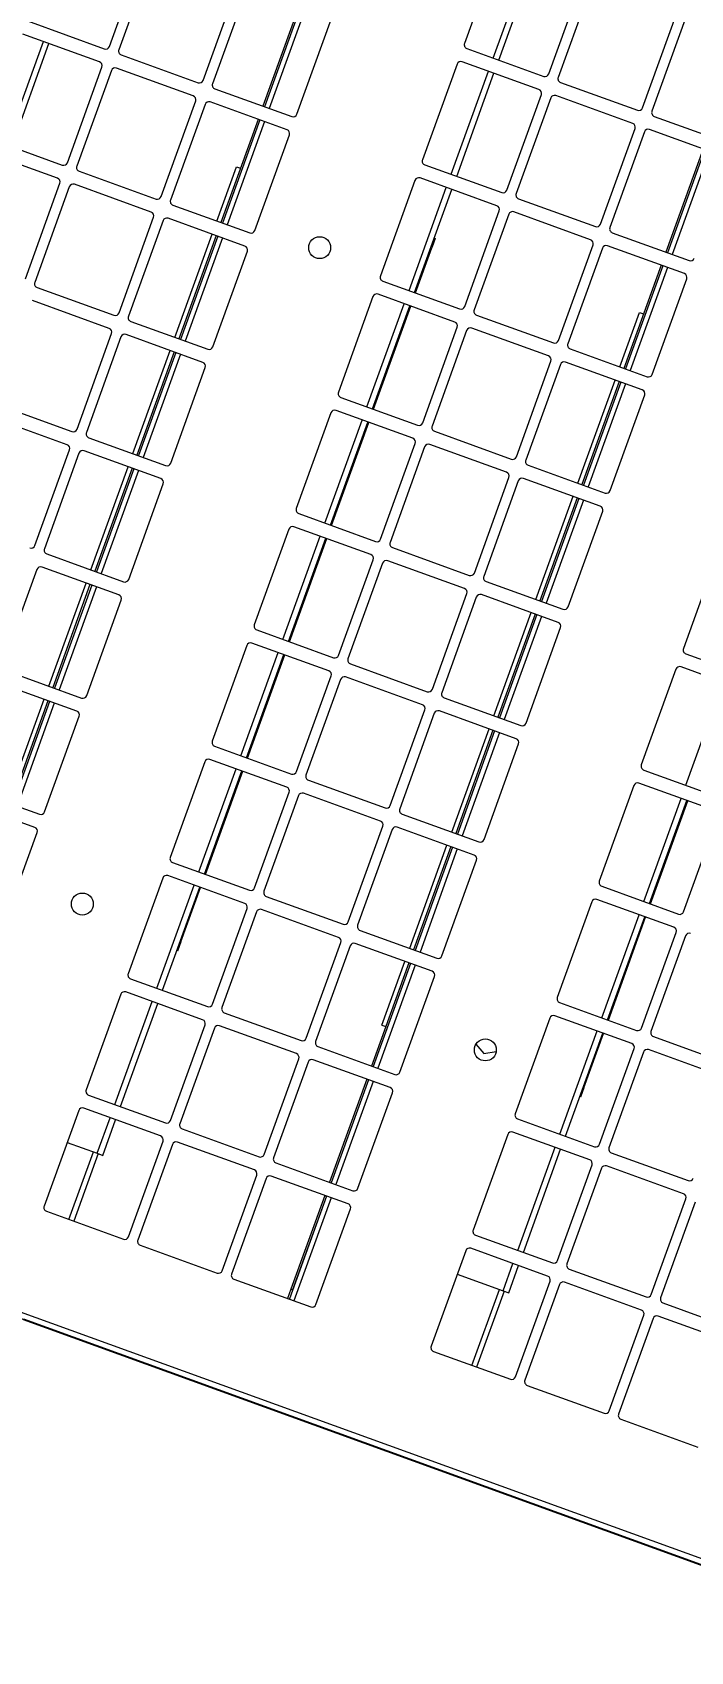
# Model space of a CAD drawing. Header units: metres. Extents: x -17822 to 152406, y -4219 to 19791.
# Drawn here: x 117532.6 to 117565.7, y 5937.8 to 6018.9 of the extents above; entities that cross this region are included whole.
import ezdxf

# ---------------------------------------------------------------- set-up
doc = ezdxf.new("R2010")
doc.units = ezdxf.units.M
doc.header["$LTSCALE"] = 100
doc.header["$MEASUREMENT"] = 0
doc.layers.get('0').update_dxf_attribs({"color": 9, "lineweight": 9})
doc.layers.add('TEKSAN', color=7, linetype='Continuous', lineweight=9)
doc.styles.get("Standard").update_dxf_attribs({"font": 'ARIALN.TTF'})
doc.dimstyles.new('TEKSAN', dxfattribs={"dimtxt": 17, "dimasz": 8, "dimexe": 2, "dimexo": 2, "dimgap": 3, "dimtad": 1, "dimdec": 0, "dimzin": 0, "dimdsep": 46, "dimtxsty": 'Standard', "dimcen": 0.09, "dimclrd": 160, "dimclre": 252, "dimclrt": 160, "dimadec": 0, "dimazin": 0, "dimtfac": 1, "dimtdec": 0, "dimtofl": 0, "dimtmove": 0, "dimatfit": 3, "dimfxl": 1, "dimtolj": 1, "dimtzin": 0, "dimarcsym": 0})

# ---------------------------------------------------------------- blocks, each defined once
blk = doc.blocks.new('K500H165_üst')
at = {"color": 7, "linetype": 'Continuous', "lineweight": 15}
for p, q in [((149.95, 82.2), (149.95, -82.2)), ((150.25, 82.332), (150.25, -82.332)), ((138.55, 34.2), (138.55, 38.3)), ((139.25, 38.3), (139.25, 34.2)), ((144.75, 34.2), (144.75, 38.3)), ((126.15, 29.2), (126.15, 33.3)), ((126.85, 33.3), (126.85, 29.2)), ((132.35, 29.2), (132.35, 33.3)), ((133.05, 33.3), (133.05, 29.2)), ((133.25, 34), (138.35, 34)), ((138.35, 33.5), (133.25, 33.5)), ((138.55, 29.2), (138.55, 33.3)), ((139.25, 33.3), (139.25, 29.2)), ((139.45, 34), (144.55, 34)), ((144.55, 33.5), (139.45, 33.5)), ((144.75, 29.2), (144.75, 33.3)), ((119.75, 28.5), (114.65, 28.5)), ((120.85, 29), (125.95, 29)), ((125.95, 28.5), (120.85, 28.5)), ((127.05, 29), (132.15, 29)), ((132.15, 28.5), (127.05, 28.5)), ((133.25, 29), (138.35, 29)), ((138.35, 28.5), (133.25, 28.5)), ((139.45, 29), (144.55, 29)), ((144.55, 28.5), (139.45, 28.5)), ((107.55, 24.2), (107.55, 28.3)), ((108.25, 28.3), (108.25, 24.2)), ((113.75, 24.2), (113.75, 28.3)), ((114.45, 28.3), (114.45, 24.2)), ((119.95, 24.2), (119.95, 28.3)), ((120.65, 28.3), (120.65, 24.2)), ((126.15, 24.2), (126.15, 28.3)), ((126.85, 28.3), (126.85, 24.2)), ((132.35, 24.2), (132.35, 28.3)), ((133.05, 28.3), (133.05, 24.2)), ((138.55, 24.2), (138.55, 28.3)), ((139.25, 28.3), (139.25, 24.2)), ((144.75, 24.2), (144.75, 28.3)), ((119.95, 26.8), (114.45, 26.8)), ((126.15, 26.8), (120.65, 26.8)), ((129.75, 26.8), (126.85, 26.8)), ((129.75, 26.8), (130.25, 26.8)), ((129.75, 26.75), (129.75, 26.8)), ((130.25, 26.8), (130.25, 26.75)), ((113.75, 26.45), (108.25, 26.45)), ((119.95, 26.75), (114.45, 26.75)), ((119.95, 26.45), (114.45, 26.45)), ((126.15, 26.75), (120.65, 26.75)), ((126.15, 26.45), (120.65, 26.45)), ((132.35, 26.75), (126.85, 26.75)), ((132.35, 26.45), (126.85, 26.45)), ((138.55, 26.75), (133.05, 26.75)), ((138.55, 26.45), (133.05, 26.45)), ((140.7, 26.75), (139.25, 26.75)), ((140.7, 26.45), (139.25, 26.45)), ((140.7, 26.45), (140.7, 26.75)), ((140.7, 26.5), (144.75, 26.5)), ((140.7, 24), (140.7, 26.45)), ((144.75, 26.25), (140.7, 26.25)), ((102.25, 24), (107.35, 24)), ((108.45, 24), (113.55, 24)), ((114.65, 24), (119.75, 24)), ((120.85, 24), (125.95, 24)), ((127.05, 24), (132.15, 24)), ((133.25, 24), (138.35, 24)), ((139.45, 24), (144.55, 24)), ((129.847, 21.5), (129.536, 22.038)), ((129.536, 20.962), (129.847, 21.5)), ((82.75, 13.55), (82.75, 17.65)), ((83.45, 17.65), (83.45, 13.55)), ((88.95, 13.55), (88.95, 17.65)), ((89.65, 17.65), (89.65, 13.55)), ((94.95, 17.85), (89.85, 17.85)), ((95.15, 13.55), (95.15, 17.65)), ((95.85, 17.65), (95.85, 13.55)), ((101.15, 17.85), (96.05, 17.85)), ((101.35, 13.55), (101.35, 17.65)), ((102.05, 17.65), (102.05, 13.55)), ((107.35, 17.85), (102.25, 17.85)), ((107.55, 13.55), (107.55, 17.65)), ((108.25, 17.65), (108.25, 13.55)), ((113.55, 17.85), (108.45, 17.85)), ((113.75, 13.55), (113.75, 17.65)), ((114.45, 17.65), (114.45, 13.55)), ((119.75, 17.85), (114.65, 17.85)), ((119.95, 13.55), (119.95, 17.65)), ((120.65, 17.65), (120.65, 13.55)), ((125.95, 17.85), (120.85, 17.85)), ((126.15, 13.55), (126.15, 17.65)), ((126.85, 17.65), (126.85, 13.55)), ((132.15, 17.85), (127.05, 17.85)), ((132.35, 13.55), (132.35, 17.65)), ((133.05, 17.65), (133.05, 13.55)), ((138.35, 17.85), (133.25, 17.85)), ((138.55, 13.55), (138.55, 17.65)), ((139.25, 17.65), (139.25, 13.55)), ((144.55, 17.85), (139.45, 17.85)), ((144.75, 13.55), (144.75, 17.65)), ((83.45, 16.75), (88.95, 16.75)), ((83.45, 16.5), (88.95, 16.5)), ((83.45, 16.41), (88.95, 16.41)), ((89.65, 16.75), (95.15, 16.75)), ((89.65, 16.5), (95.15, 16.5)), ((89.65, 16.41), (95.15, 16.41)), ((92.25, 16.2), (92.25, 16.41)), ((95.85, 16.75), (101.35, 16.75)), ((95.85, 16.5), (101.35, 16.5)), ((95.85, 16.41), (101.35, 16.41)), ((102.05, 16.75), (107.55, 16.75)), ((102.05, 16.5), (107.55, 16.5)), ((102.05, 16.41), (107.55, 16.41)), ((108.25, 16.75), (113.75, 16.75)), ((108.25, 16.5), (113.75, 16.5)), ((108.25, 16.41), (113.75, 16.41)), ((114.45, 16.75), (119.95, 16.75)), ((114.45, 16.5), (119.95, 16.5)), ((114.45, 16.41), (119.95, 16.41)), ((120.65, 16.75), (126.15, 16.75)), ((120.65, 16.5), (126.15, 16.5)), ((120.65, 16.41), (126.15, 16.41)), ((126.85, 16.75), (132.35, 16.75)), ((126.85, 16.5), (132.35, 16.5)), ((126.85, 16.41), (132.35, 16.41)), ((130.25, 16.2), (130.25, 16.41)), ((133.05, 16.75), (138.55, 16.75)), ((133.05, 16.5), (138.55, 16.5)), ((133.05, 16.41), (138.55, 16.41)), ((139.25, 16.75), (144.75, 16.75)), ((139.25, 16.5), (144.25, 16.5)), ((139.25, 16.5), (144.732, 16.5)), ((139.25, 16.41), (144.25, 16.41)), ((144.25, 16.41), (144.25, 16.5)), ((144.25, 16.41), (144.75, 16.41)), ((144.732, 16.5), (144.75, 16.5)), ((95.15, 16.2), (92.25, 16.2)), ((101.35, 16.2), (95.85, 16.2)), ((107.55, 16.2), (102.05, 16.2)), ((113.75, 16.2), (108.25, 16.2)), ((119.95, 16.2), (114.45, 16.2)), ((126.15, 16.2), (120.65, 16.2)), ((130.25, 16.2), (126.85, 16.2)), ((77.45, 13.35), (82.55, 13.35)), ((83.65, 13.35), (88.75, 13.35)), ((89.85, 13.35), (94.95, 13.35)), ((96.05, 13.35), (101.15, 13.35)), ((102.25, 13.35), (107.35, 13.35)), ((108.45, 13.35), (113.55, 13.35)), ((114.65, 13.35), (119.75, 13.35)), ((120.85, 13.35), (125.95, 13.35)), ((127.05, 13.35), (132.15, 13.35)), ((133.25, 13.35), (138.35, 13.35)), ((139.45, 13.35), (144.55, 13.35)), ((82.55, 12.85), (77.45, 12.85)), ((82.75, 8.55), (82.75, 12.65)), ((83.45, 12.65), (83.45, 8.55)), ((88.75, 12.85), (83.65, 12.85)), ((88.95, 8.55), (88.95, 12.65)), ((89.65, 12.65), (89.65, 8.55)), ((94.95, 12.85), (89.85, 12.85)), ((95.15, 8.55), (95.15, 12.65)), ((95.85, 12.65), (95.85, 8.55)), ((101.15, 12.85), (96.05, 12.85)), ((101.35, 8.55), (101.35, 12.65)), ((102.05, 12.65), (102.05, 8.55)), ((107.35, 12.85), (102.25, 12.85)), ((107.55, 8.55), (107.55, 12.65)), ((108.25, 12.65), (108.25, 8.55)), ((113.55, 12.85), (108.45, 12.85)), ((113.75, 8.55), (113.75, 12.65)), ((114.45, 12.65), (114.45, 8.55)), ((119.75, 12.85), (114.65, 12.85)), ((119.95, 8.55), (119.95, 12.65)), ((120.65, 12.65), (120.65, 8.55)), ((125.95, 12.85), (120.85, 12.85)), ((126.15, 8.55), (126.15, 12.65)), ((126.85, 12.65), (126.85, 8.55)), ((132.15, 12.85), (127.05, 12.85)), ((132.35, 8.55), (132.35, 12.65)), ((133.05, 12.65), (133.05, 8.55)), ((138.35, 12.85), (133.25, 12.85)), ((138.55, 8.55), (138.55, 12.65)), ((139.25, 12.65), (139.25, 8.55)), ((144.55, 12.85), (139.45, 12.85)), ((144.75, 8.55), (144.75, 12.65)), ((77.45, 8.35), (82.55, 8.35)), ((83.65, 8.35), (88.75, 8.35)), ((89.85, 8.35), (94.95, 8.35)), ((96.05, 8.35), (101.15, 8.35)), ((102.25, 8.35), (107.35, 8.35)), ((108.45, 8.35), (113.55, 8.35)), ((114.65, 8.35), (119.75, 8.35)), ((120.85, 8.35), (125.95, 8.35)), ((127.05, 8.35), (132.15, 8.35)), ((133.25, 8.35), (138.35, 8.35)), ((139.45, 8.35), (144.55, 8.35)), ((82.55, 7.85), (77.45, 7.85)), ((82.75, 3.55), (82.75, 7.65)), ((83.45, 7.65), (83.45, 3.55)), ((88.75, 7.85), (83.65, 7.85)), ((88.95, 3.55), (88.95, 7.65)), ((89.65, 7.65), (89.65, 3.55)), ((94.95, 7.85), (89.85, 7.85)), ((95.15, 3.55), (95.15, 7.65)), ((95.85, 7.65), (95.85, 3.55)), ((101.15, 7.85), (96.05, 7.85)), ((101.35, 3.55), (101.35, 7.65)), ((102.05, 7.65), (102.05, 3.55)), ((107.35, 7.85), (102.25, 7.85)), ((107.55, 3.55), (107.55, 7.65)), ((108.25, 7.65), (108.25, 3.55)), ((113.55, 7.85), (108.45, 7.85)), ((113.75, 3.55), (113.75, 7.65)), ((114.45, 7.65), (114.45, 3.55)), ((119.75, 7.85), (114.65, 7.85)), ((119.95, 3.55), (119.95, 7.65)), ((120.65, 7.65), (120.65, 3.55)), ((125.95, 7.85), (120.85, 7.85)), ((126.15, 3.55), (126.15, 7.65)), ((126.85, 7.65), (126.85, 3.55)), ((132.15, 7.85), (127.05, 7.85)), ((132.35, 3.55), (132.35, 7.65)), ((133.05, 7.65), (133.05, 3.55)), ((138.35, 7.85), (133.25, 7.85)), ((138.55, 3.55), (138.55, 7.65)), ((139.25, 7.65), (139.25, 3.55)), ((144.55, 7.85), (139.45, 7.85)), ((144.75, 3.55), (144.75, 7.65)), ((82.75, 5.25), (77.25, 5.25)), ((82.75, 4.95), (77.25, 4.95)), ((88.95, 5.25), (83.45, 5.25)), ((88.95, 4.95), (83.45, 4.95)), ((95.15, 5.25), (89.65, 5.25)), ((95.15, 4.95), (89.65, 4.95)), ((92.25, 5.25), (92.25, 5.3)), ((92.25, 5.3), (92.75, 5.3)), ((95.15, 5.3), (92.75, 5.3)), ((92.75, 5.3), (92.75, 5.25)), ((101.35, 5.3), (95.85, 5.3)), ((101.35, 5.25), (95.85, 5.25)), ((101.35, 4.95), (95.85, 4.95)), ((107.55, 5.3), (102.05, 5.3)), ((107.55, 5.25), (102.05, 5.25)), ((107.55, 4.95), (102.05, 4.95)), ((113.75, 5.3), (108.25, 5.3)), ((113.75, 5.25), (108.25, 5.25)), ((113.75, 4.95), (108.25, 4.95)), ((119.95, 5.3), (114.45, 5.3)), ((119.95, 5.25), (114.45, 5.25)), ((119.95, 4.95), (114.45, 4.95)), ((126.15, 5.3), (120.65, 5.3)), ((126.15, 5.25), (120.65, 5.25)), ((126.15, 4.95), (120.65, 4.95)), ((129.75, 5.3), (126.85, 5.3)), ((132.35, 5.25), (126.85, 5.25)), ((132.35, 4.95), (126.85, 4.95)), ((129.75, 5.3), (130.25, 5.3)), ((129.75, 5.25), (129.75, 5.3)), ((130.25, 5.3), (130.25, 5.25)), ((138.55, 5.25), (133.05, 5.25)), ((138.55, 4.95), (133.05, 4.95)), ((141.15, 5.25), (139.25, 5.25)), ((141.15, 4.95), (139.25, 4.95)), ((141.15, 4.95), (141.15, 5.25)), ((141.15, 5), (144.75, 5)), ((141.15, 3.35), (141.15, 4.95)), ((144.75, 4.75), (141.15, 4.75)), ((77.45, 3.35), (82.55, 3.35)), ((83.65, 3.35), (88.75, 3.35)), ((89.85, 3.35), (94.95, 3.35)), ((96.05, 3.35), (101.15, 3.35)), ((102.25, 3.35), (107.35, 3.35)), ((108.45, 3.35), (113.55, 3.35)), ((114.65, 3.35), (119.75, 3.35)), ((120.85, 3.35), (125.95, 3.35)), ((127.05, 3.35), (132.15, 3.35)), ((133.25, 3.35), (138.35, 3.35)), ((139.45, 3.35), (144.55, 3.35)), ((88.75, -3.35), (83.65, -3.35)), ((88.95, -7.65), (88.95, -3.55)), ((89.65, -3.55), (89.65, -7.65)), ((94.95, -3.35), (89.85, -3.35)), ((95.15, -7.65), (95.15, -3.55)), ((95.85, -3.55), (95.85, -7.65)), ((101.15, -3.35), (96.05, -3.35)), ((101.35, -7.65), (101.35, -3.55)), ((102.05, -3.55), (102.05, -7.65)), ((107.35, -3.35), (102.25, -3.35)), ((107.55, -7.65), (107.55, -3.55)), ((108.25, -3.55), (108.25, -7.65)), ((113.55, -3.35), (108.45, -3.35)), ((113.75, -7.65), (113.75, -3.55)), ((114.45, -3.55), (114.45, -7.65)), ((119.75, -3.35), (114.65, -3.35)), ((119.95, -7.65), (119.95, -3.55)), ((120.65, -3.55), (120.65, -7.65)), ((125.95, -3.35), (120.85, -3.35)), ((126.15, -7.65), (126.15, -3.55)), ((126.85, -3.55), (126.85, -7.65)), ((132.15, -3.35), (127.05, -3.35)), ((83.45, -4.75), (88.95, -4.75)), ((89.65, -4.75), (95.15, -4.75)), ((95.85, -4.75), (101.35, -4.75)), ((102.05, -4.75), (107.55, -4.75)), ((108.25, -4.75), (113.75, -4.75)), ((114.45, -4.75), (119.95, -4.75)), ((120.65, -4.75), (126.15, -4.75)), ((83.45, -5), (88.95, -5)), ((83.45, -5.09), (88.95, -5.09)), ((89.65, -5), (95.15, -5)), ((89.65, -5.09), (95.15, -5.09)), ((92.25, -5.3), (92.25, -5.09)), ((95.15, -5.3), (92.25, -5.3)), ((95.85, -5), (101.35, -5)), ((95.85, -5.09), (101.35, -5.09)), ((101.35, -5.3), (95.85, -5.3)), ((102.05, -5), (107.55, -5)), ((102.05, -5.09), (107.55, -5.09)), ((107.55, -5.3), (102.05, -5.3)), ((108.25, -5), (113.75, -5)), ((108.25, -5.09), (113.75, -5.09)), ((113.75, -5.3), (108.25, -5.3)), ((114.45, -5), (119.95, -5)), ((114.45, -5.09), (119.95, -5.09)), ((119.95, -5.3), (114.45, -5.3)), ((120.65, -5), (126.15, -5)), ((120.65, -5.09), (126.15, -5.09)), ((126.15, -5.3), (120.65, -5.3)), ((83.65, -7.85), (88.75, -7.85)), ((89.85, -7.85), (94.95, -7.85)), ((96.05, -7.85), (101.15, -7.85)), ((102.25, -7.85), (107.35, -7.85)), ((108.45, -7.85), (113.55, -7.85)), ((114.65, -7.85), (119.75, -7.85)), ((88.75, -8.35), (83.65, -8.35)), ((88.95, -12.65), (88.95, -8.55)), ((89.65, -8.55), (89.65, -12.65)), ((94.95, -8.35), (89.85, -8.35)), ((95.15, -12.65), (95.15, -8.55)), ((95.85, -8.55), (95.85, -12.65)), ((101.15, -8.35), (96.05, -8.35)), ((101.35, -12.65), (101.35, -8.55)), ((102.05, -8.55), (102.05, -12.65)), ((107.35, -8.35), (102.25, -8.35)), ((107.55, -12.65), (107.55, -8.55)), ((108.25, -8.55), (108.25, -12.65)), ((113.55, -8.35), (108.45, -8.35)), ((83.65, -12.85), (88.75, -12.85)), ((89.85, -12.85), (94.95, -12.85)), ((96.05, -12.85), (101.15, -12.85)), ((88.75, -13.35), (83.65, -13.35)), ((88.95, -17.65), (88.95, -13.55)), ((89.65, -13.55), (89.65, -17.65)), ((94.95, -13.35), (89.85, -13.35)), ((95.15, -17.65), (95.15, -13.55)), ((95.85, -13.55), (95.85, -17.65)), ((101.15, -13.35), (96.05, -13.35)), ((95.15, -16.25), (89.65, -16.25)), ((95.15, -16.55), (89.65, -16.55))]:
    blk.add_line(p, q, dxfattribs=at)
for centre in [(129.65, 21.5), (94.65, 0), (129.65, 0)]:
    blk.add_circle(centre, 0.55, dxfattribs=at)
for centre, start, end in [((138.35, 34.2), 270, 0), ((139.45, 34.2), 180, 270), ((144.55, 34.2), 270, 0), ((132.15, 33.3), 0, 90), ((133.25, 33.3), 90, 180), ((138.35, 33.3), 0, 90), ((139.45, 33.3), 90, 180), ((144.55, 33.3), 0, 90), ((119.75, 28.3), 0, 90), ((120.85, 29.2), 180, 270), ((120.85, 28.3), 90, 180), ((125.95, 29.2), 270, 0), ((125.95, 28.3), 0, 90), ((127.05, 29.2), 180, 270), ((127.05, 28.3), 90, 180), ((132.15, 29.2), 270, 0), ((132.15, 28.3), 0, 90), ((133.25, 29.2), 180, 270), ((133.25, 28.3), 90, 180), ((138.35, 29.2), 270, 0), ((138.35, 28.3), 0, 90), ((139.45, 29.2), 180, 270), ((139.45, 28.3), 90, 180), ((144.55, 29.2), 270, 0), ((144.55, 28.3), 0, 90), ((107.35, 24.2), 270, 0), ((108.45, 24.2), 180, 270), ((113.55, 24.2), 270, 0), ((114.65, 24.2), 180, 270), ((119.75, 24.2), 270, 0), ((120.85, 24.2), 180, 270), ((125.95, 24.2), 270, 0), ((127.05, 24.2), 180, 270), ((132.15, 24.2), 270, 0), ((133.25, 24.2), 180, 270), ((138.35, 24.2), 270, 0), ((139.45, 24.2), 180, 270), ((144.55, 24.2), 270, 0), ((88.75, 17.65), 0, 90), ((89.85, 17.65), 90, 180), ((94.95, 17.65), 0, 90), ((96.05, 17.65), 90, 180), ((101.15, 17.65), 0, 90), ((102.25, 17.65), 90, 180), ((107.35, 17.65), 0, 90), ((108.45, 17.65), 90, 180), ((113.55, 17.65), 0, 90), ((114.65, 17.65), 90, 180), ((119.75, 17.65), 0, 90), ((120.85, 17.65), 90, 180), ((125.95, 17.65), 0, 90), ((127.05, 17.65), 90, 180), ((132.15, 17.65), 0, 90), ((133.25, 17.65), 90, 180), ((138.35, 17.65), 0, 90), ((139.45, 17.65), 90, 180), ((144.55, 17.65), 0, 90), ((82.55, 13.55), 270, 0), ((83.65, 13.55), 180, 270), ((88.75, 13.55), 270, 0), ((89.85, 13.55), 180, 270), ((94.95, 13.55), 270, 0), ((96.05, 13.55), 180, 270), ((101.15, 13.55), 270, 0), ((102.25, 13.55), 180, 270), ((107.35, 13.55), 270, 0), ((108.45, 13.55), 180, 270), ((113.55, 13.55), 270, 0), ((114.65, 13.55), 180, 270), ((119.75, 13.55), 270, 0), ((120.85, 13.55), 180, 270), ((125.95, 13.55), 270, 0), ((127.05, 13.55), 180, 270), ((132.15, 13.55), 270, 0), ((133.25, 13.55), 180, 270), ((138.35, 13.55), 270, 0), ((139.45, 13.55), 180, 270), ((144.55, 13.55), 270, 0), ((82.55, 12.65), 0, 90), ((83.65, 12.65), 90, 180), ((88.75, 12.65), 0, 90), ((89.85, 12.65), 90, 180), ((94.95, 12.65), 0, 90), ((96.05, 12.65), 90, 180), ((101.15, 12.65), 0, 90), ((102.25, 12.65), 90, 180), ((107.35, 12.65), 0, 90), ((108.45, 12.65), 90, 180), ((113.55, 12.65), 0, 90), ((114.65, 12.65), 90, 180), ((119.75, 12.65), 0, 90), ((120.85, 12.65), 90, 180), ((125.95, 12.65), 0, 90), ((127.05, 12.65), 90, 180), ((132.15, 12.65), 0, 90), ((133.25, 12.65), 90, 180), ((138.35, 12.65), 0, 90), ((139.45, 12.65), 90, 180), ((144.55, 12.65), 0, 90), ((82.55, 8.55), 270, 0), ((83.65, 8.55), 180, 270), ((88.75, 8.55), 270, 0), ((89.85, 8.55), 180, 270), ((94.95, 8.55), 270, 0), ((96.05, 8.55), 180, 270), ((101.15, 8.55), 270, 0), ((102.25, 8.55), 180, 270), ((107.35, 8.55), 270, 0), ((108.45, 8.55), 180, 270), ((113.55, 8.55), 270, 0), ((114.65, 8.55), 180, 270), ((119.75, 8.55), 270, 0), ((120.85, 8.55), 180, 270), ((125.95, 8.55), 270, 0), ((127.05, 8.55), 180, 270), ((132.15, 8.55), 270, 0), ((133.25, 8.55), 180, 270), ((138.35, 8.55), 270, 0), ((139.45, 8.55), 180, 270), ((144.55, 8.55), 270, 0), ((82.55, 7.65), 0, 90), ((83.65, 7.65), 90, 180), ((88.75, 7.65), 0, 90), ((89.85, 7.65), 90, 180), ((94.95, 7.65), 0, 90), ((96.05, 7.65), 90, 180), ((101.15, 7.65), 0, 90), ((102.25, 7.65), 90, 180), ((107.35, 7.65), 0, 90), ((108.45, 7.65), 90, 180), ((113.55, 7.65), 0, 90), ((114.65, 7.65), 90, 180), ((119.75, 7.65), 0, 90), ((120.85, 7.65), 90, 180), ((125.95, 7.65), 0, 90), ((127.05, 7.65), 90, 180), ((132.15, 7.65), 0, 90), ((133.25, 7.65), 90, 180), ((138.35, 7.65), 0, 90), ((139.45, 7.65), 90, 180), ((144.55, 7.65), 0, 90), ((82.55, 3.55), 270, 0), ((83.65, 3.55), 180, 270), ((88.75, 3.55), 270, 0), ((89.85, 3.55), 180, 270), ((94.95, 3.55), 270, 0), ((96.05, 3.55), 180, 270), ((101.15, 3.55), 270, 0), ((102.25, 3.55), 180, 270), ((107.35, 3.55), 270, 0), ((108.45, 3.55), 180, 270), ((113.55, 3.55), 270, 0), ((114.65, 3.55), 180, 270), ((119.75, 3.55), 270, 0), ((120.85, 3.55), 180, 270), ((125.95, 3.55), 270, 0), ((127.05, 3.55), 180, 270), ((132.15, 3.55), 270, 0), ((133.25, 3.55), 180, 270), ((138.35, 3.55), 270, 0), ((139.45, 3.55), 180, 270), ((144.55, 3.55), 270, 0), ((88.75, -3.55), 0, 90), ((89.85, -3.55), 90, 180), ((94.95, -3.55), 0, 90), ((96.05, -3.55), 90, 180), ((101.15, -3.55), 0, 90), ((102.25, -3.55), 90, 180), ((107.35, -3.55), 0, 90), ((108.45, -3.55), 90, 180), ((113.55, -3.55), 0, 90), ((114.65, -3.55), 90, 180), ((119.75, -3.55), 0, 90), ((120.85, -3.55), 90, 180), ((125.95, -3.55), 0, 90), ((127.05, -3.55), 90, 180), ((88.75, -7.65), 270, 0), ((89.85, -7.65), 180, 270), ((94.95, -7.65), 270, 0), ((96.05, -7.65), 180, 270), ((101.15, -7.65), 270, 0), ((102.25, -7.65), 180, 270), ((107.35, -7.65), 270, 0), ((108.45, -7.65), 180, 270), ((113.55, -7.65), 270, 0), ((114.65, -7.65), 180, 270), ((88.75, -8.55), 0, 90), ((89.85, -8.55), 90, 180), ((94.95, -8.55), 0, 90), ((96.05, -8.55), 90, 180), ((101.15, -8.55), 0, 90), ((102.25, -8.55), 90, 180), ((107.35, -8.55), 0, 90), ((108.45, -8.55), 90, 180), ((113.55, -8.55), 0, 90), ((88.75, -12.65), 270, 0), ((89.85, -12.65), 180, 270), ((94.95, -12.65), 270, 0), ((96.05, -12.65), 180, 270), ((101.15, -12.65), 270, 0), ((88.75, -13.55), 0, 90), ((89.85, -13.55), 90, 180), ((94.95, -13.55), 0, 90), ((96.05, -13.55), 90, 180)]:
    blk.add_arc(centre, 0.2, start, end, dxfattribs=at)
blk.add_open_spline([(144.75, 16.506), (144.748, 16.505), (144.742, 16.5), (144.736, 16.5), (144.732, 16.5)], degree=3, knots=[0, 0, 0, 0, 0.320189, 1, 1, 1, 1], dxfattribs=at)
blk = doc.blocks.new('*D541')
at = {"layer": 'TEKSAN', "color": 252, "lineweight": -2, "transparency": 16777216}
for p, q in [((117448.407, 5977.257), (117401.92, 5848.803)), ((117603.402, 5921.165), (117556.914, 5792.711))]:
    blk.add_line(p, q, dxfattribs=at)
at = {"layer": 'TEKSAN', "color": 160, "lineweight": -2, "transparency": 16777216}
blk.add_line((117410.123, 5847.962), (117550.072, 5797.314), dxfattribs=at)
at = {"layer": 'TEKSAN', "color": 160, "transparency": 16777216}
for points in [[(117410.577, 5849.215), (117409.669, 5846.708), (117402.6, 5850.684)], [(117550.526, 5798.568), (117549.619, 5796.06), (117557.595, 5794.592)]]:
    blk.add_solid(points, dxfattribs=at)
at = {"layer": 'TEKSAN', "color": 160, "transparency": 16777216, "insert": (117484.072, 5833.62), "char_height": 17, "attachment_point": 5, "rotation": 340.10486}
blk.add_mtext('\\A1;165', dxfattribs=at)
blk = doc.blocks.new('*D550')
at = {"layer": 'TEKSAN', "color": 252, "lineweight": -2, "transparency": 16777216}
for p, q in [((117532.178, 5954.415), (117598.805, 5930.28)), ((117511.743, 5898.002), (117578.369, 5873.867))]:
    blk.add_line(p, q, dxfattribs=at)
at = {"layer": 'TEKSAN', "color": 160, "lineweight": -2, "transparency": 16777216}
blk.add_line((117594.199, 5923.439), (117579.213, 5882.07), dxfattribs=at)
at = {"layer": 'TEKSAN', "color": 160, "transparency": 16777216}
for points in [[(117592.946, 5923.893), (117595.453, 5922.985), (117596.924, 5930.961)], [(117577.96, 5882.524), (117580.467, 5881.616), (117576.489, 5874.548)]]:
    blk.add_solid(points, dxfattribs=at)
at = {"layer": 'TEKSAN', "color": 160, "transparency": 16777216, "insert": (117575.725, 5906.732), "char_height": 17, "attachment_point": 5, "rotation": 70.08711}
blk.add_mtext('\\A1;60', dxfattribs=at)
blk = doc.blocks.new('*D552')
at = {"layer": 'TEKSAN', "color": 252, "lineweight": -2, "transparency": 16777216}
for p, q in [((117550.907, 6553.712), (117624.372, 6527.099)), ((117336.298, 5961.28), (117409.764, 5934.667))]:
    blk.add_line(p, q, dxfattribs=at)
at = {"layer": 'TEKSAN', "color": 160, "lineweight": -2, "transparency": 16777216}
blk.add_line((117410.608, 5942.87), (117619.767, 6520.259), dxfattribs=at)
at = {"layer": 'TEKSAN', "color": 160, "transparency": 16777216}
for points in [[(117618.513, 6520.713), (117621.021, 6519.805), (117622.492, 6527.781)], [(117409.355, 5943.324), (117411.862, 5942.416), (117407.883, 5935.348)]]:
    blk.add_solid(points, dxfattribs=at)
at = {"layer": 'TEKSAN', "color": 160, "transparency": 16777216, "insert": (117504.206, 6235.542), "char_height": 17, "attachment_point": 5, "rotation": 70.08711}
blk.add_mtext('\\A1;630', dxfattribs=at)

msp = doc.modelspace()

# ---------------------------------------------------------------- block references
at = {"layer": 'TEKSAN', "rotation": 250.1125129141476}
msp.add_blockref('K500H165_üst', (117579.235, 6097.152), dxfattribs=at)

# ---------------------------------------------------------------- dimensions: what is measured, and where the dimension line sits
at = {"layer": 'TEKSAN'}
for p1, p2, distance, picture, middle in [((117334.418, 5961.961), (117549.026, 6554.393), -78.137, '*D552', (117504.206, 6235.542)), ((117449.088, 5979.138), (117604.082, 5923.045), -136.607, '*D541', (117484.072, 5833.62)), ((117530.298, 5955.096), (117509.862, 5898.683), 70.863, '*D550', (117575.725, 5906.732))]:
    dim = msp.add_aligned_dim(p1=p1, p2=p2, distance=distance, dimstyle='TEKSAN', dxfattribs=at)
    dim.commit()
    dim.dimension.update_dxf_attribs({"geometry": picture, "text_midpoint": middle})

doc.saveas('drawing.dxf')
